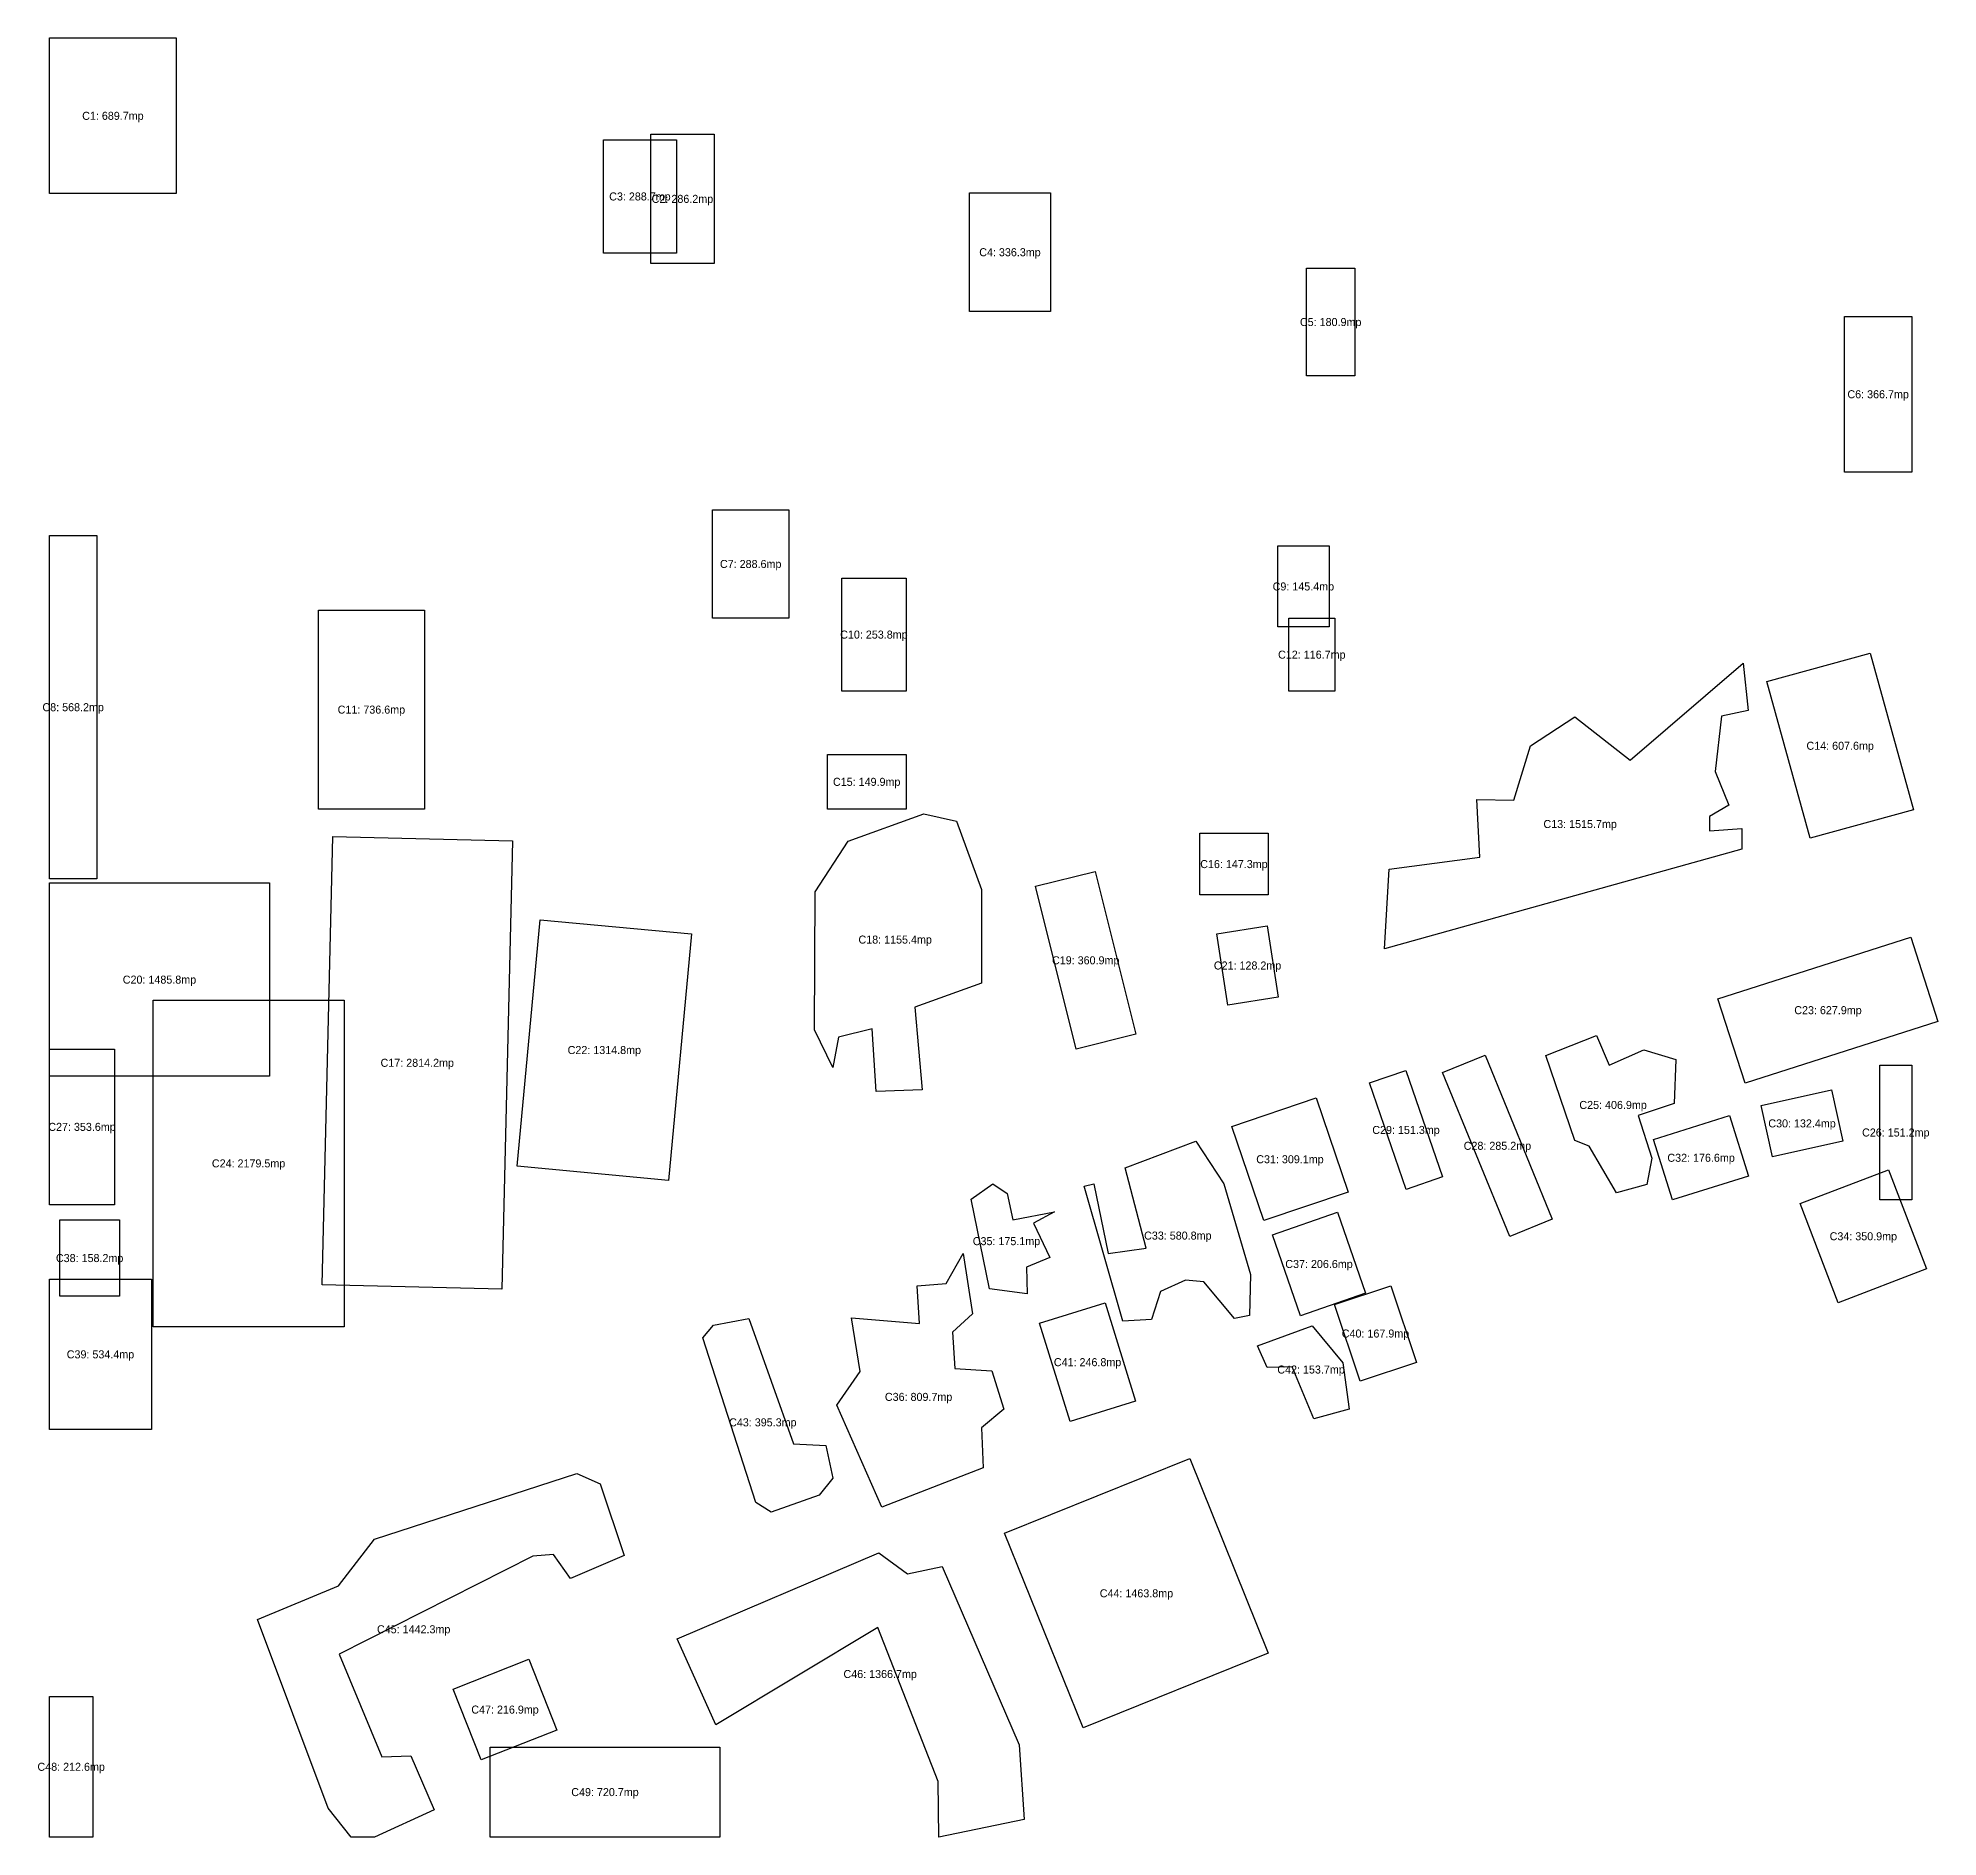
# Model space of a CAD drawing. Header units: metres. Extents: x 390528 to 390883, y 585537 to 585873.
import ezdxf
from ezdxf.enums import TextEntityAlignment as Align

# ---------------------------------------------------------------- set-up
doc = ezdxf.new("R2010")
doc.units = ezdxf.units.M
doc.layers.add('CONSTRUCTII', color=1, linetype='Continuous')
doc.layers.add('TEXTE', color=7, linetype='Continuous')

msp = doc.modelspace()

# ---------------------------------------------------------------- linework, layer by layer
at = {"layer": 'CONSTRUCTII', "color": 1}
for points in [[(390529.997, 585873.252), (390553.697, 585873.252), (390553.697, 585844.152), (390529.997, 585844.152), (390529.997, 585873.252)], [(390633.497, 585833.052), (390633.497, 585854.202), (390647.147, 585854.202), (390647.147, 585833.052), (390633.497, 585833.052)], [(390642.347, 585831.102), (390642.347, 585855.252), (390654.197, 585855.252), (390654.197, 585831.102), (390642.347, 585831.102)], [(390717.047, 585822.102), (390701.897, 585822.102), (390701.897, 585844.302), (390717.047, 585844.302), (390717.047, 585822.102)], [(390764.897, 585810.102), (390764.897, 585830.202), (390773.897, 585830.202), (390773.897, 585810.102), (390764.897, 585810.102)], [(390865.397, 585821.202), (390877.997, 585821.202), (390877.997, 585792.102), (390865.397, 585792.102), (390865.397, 585821.202)], [(390653.897, 585764.802), (390653.897, 585785.052), (390668.147, 585785.052), (390668.147, 585764.802), (390653.897, 585764.802)], [(390529.997, 585716.052), (390529.997, 585780.252), (390538.847, 585780.252), (390538.847, 585716.052), (390529.997, 585716.052)], [(390759.497, 585763.152), (390759.497, 585778.302), (390769.097, 585778.302), (390769.097, 585763.152), (390759.497, 585763.152)], [(390678.047, 585751.152), (390678.047, 585772.302), (390690.047, 585772.302), (390690.047, 585751.152), (390678.047, 585751.152)], [(390580.247, 585729.102), (390580.247, 585766.302), (390600.047, 585766.302), (390600.047, 585729.102), (390580.247, 585729.102)], [(390761.597, 585751.152), (390761.597, 585764.802), (390770.147, 585764.802), (390770.147, 585751.152), (390761.597, 585751.152)], [(390859.005, 585723.641), (390850.926, 585752.927), (390870.205, 585758.246), (390878.284, 585728.959), (390859.005, 585723.641)], [(390779.447, 585703.002), (390780.347, 585717.852), (390797.297, 585720.102), (390796.697, 585730.902), (390803.597, 585730.752), (390806.747, 585740.952), (390814.997, 585746.352), (390825.347, 585738.252), (390846.497, 585756.402), (390847.397, 585747.552), (390842.447, 585746.502), (390841.247, 585736.152), (390843.797, 585729.852), (390840.197, 585727.752), (390840.197, 585725.052), (390846.197, 585725.502), (390846.197, 585721.602), (390779.447, 585703.002)], [(390675.347, 585739.302), (390690.047, 585739.302), (390690.047, 585729.102), (390675.347, 585729.102), (390675.347, 585739.302)], [(390672.947, 585687.852), (390673.097, 585713.652), (390679.247, 585723.102), (390693.347, 585728.202), (390699.497, 585726.852), (390704.147, 585714.102), (390704.147, 585696.552), (390691.697, 585692.052), (390693.047, 585676.602), (390684.497, 585676.302), (390683.747, 585688.002), (390677.447, 585686.502), (390676.397, 585680.802), (390672.947, 585687.852)], [(390580.936, 585640.182), (390582.932, 585723.974), (390616.498, 585723.175), (390614.503, 585639.383), (390580.936, 585640.182)], [(390744.947, 585713.052), (390744.947, 585724.602), (390757.697, 585724.602), (390757.697, 585713.052), (390744.947, 585713.052)], [(390529.997, 585679.152), (390529.997, 585715.302), (390571.097, 585715.302), (390571.097, 585679.152), (390529.997, 585679.152)], [(390721.855, 585684.217), (390714.241, 585714.676), (390725.394, 585717.464), (390733.008, 585687.005), (390721.855, 585684.217)], [(390617.361, 585662.364), (390621.697, 585708.427), (390649.99, 585705.765), (390645.655, 585659.701), (390617.361, 585662.364)], [(390750.2, 585692.48), (390748.149, 585705.814), (390757.538, 585707.258), (390759.589, 585693.924), (390750.2, 585692.48)], [(390882.883, 585689.394), (390846.827, 585677.846), (390841.769, 585693.639), (390877.825, 585705.187), (390882.883, 585689.394)], [(390585.047, 585632.352), (390549.347, 585632.352), (390549.347, 585693.402), (390585.047, 585693.402), (390585.047, 585632.352)], [(390809.597, 585683.052), (390819.047, 585686.802), (390821.447, 585681.252), (390827.897, 585684.102), (390833.897, 585682.302), (390833.597, 585674.052), (390826.847, 585671.802), (390829.397, 585663.852), (390828.497, 585658.902), (390822.797, 585657.402), (390817.697, 585666.102), (390814.997, 585667.152), (390809.597, 585683.052)], [(390529.997, 585655.152), (390529.997, 585684.252), (390542.147, 585684.252), (390542.147, 585655.152), (390529.997, 585655.152)], [(390798.267, 585683.129), (390810.814, 585652.459), (390802.847, 585649.2), (390790.301, 585679.87), (390798.267, 585683.129)], [(390783.495, 585658.006), (390776.654, 585677.906), (390783.454, 585680.244), (390790.295, 585660.344), (390783.495, 585658.006)], [(390871.997, 585656.052), (390871.997, 585681.252), (390877.997, 585681.252), (390877.997, 585656.052), (390871.997, 585656.052)], [(390849.842, 585673.696), (390862.977, 585676.614), (390865.112, 585667.006), (390851.978, 585664.087), (390849.842, 585673.696)], [(390756.903, 585652.178), (390750.931, 585669.78), (390766.679, 585675.123), (390772.651, 585657.521), (390756.903, 585652.178)], [(390847.501, 585660.513), (390833.282, 585656.036), (390829.725, 585667.336), (390843.943, 585671.812), (390847.501, 585660.513)], [(390730.547, 585633.402), (390723.347, 585658.602), (390725.147, 585659.052), (390727.847, 585646.002), (390734.897, 585647.052), (390730.997, 585662.052), (390744.197, 585667.002), (390749.447, 585659.052), (390754.397, 585642.102), (390754.247, 585634.452), (390751.397, 585633.852), (390745.697, 585640.752), (390742.247, 585641.052), (390737.597, 585638.952), (390735.947, 585633.702), (390730.547, 585633.402)], [(390857.128, 585655.357), (390873.629, 585661.686), (390880.738, 585643.15), (390864.237, 585636.821), (390857.128, 585655.357)], [(390702.197, 585656.202), (390706.247, 585659.052), (390708.947, 585657.252), (390709.997, 585652.302), (390717.797, 585653.802), (390713.897, 585651.702), (390716.897, 585645.252), (390712.547, 585643.452), (390712.697, 585638.502), (390705.647, 585639.402), (390702.197, 585656.202)], [(390531.947, 585638.052), (390531.947, 585652.302), (390543.047, 585652.302), (390543.047, 585638.052), (390531.947, 585638.052)], [(390770.665, 585653.765), (390775.929, 585638.592), (390763.772, 585634.374), (390758.508, 585649.547), (390770.665, 585653.765)], [(390677.147, 585617.652), (390681.497, 585623.952), (390679.847, 585634.002), (390692.597, 585632.952), (390692.147, 585640.002), (390697.547, 585640.452), (390700.697, 585646.002), (390702.497, 585634.752), (390698.747, 585631.302), (390699.197, 585624.552), (390706.097, 585624.102), (390708.347, 585616.902), (390704.147, 585613.452), (390704.447, 585605.952), (390685.547, 585598.602), (390677.147, 585617.652)], [(390529.997, 585613.152), (390529.997, 585641.202), (390549.047, 585641.202), (390549.047, 585613.152), (390529.997, 585613.152)], [(390780.647, 585640.002), (390785.432, 585625.647), (390774.902, 585622.137), (390770.117, 585636.492), (390780.647, 585640.002)], [(390727.238, 585636.813), (390732.947, 585618.418), (390720.708, 585614.62), (390714.999, 585633.015), (390727.238, 585636.813)], [(390652.097, 585630.252), (390654.047, 585632.652), (390660.647, 585633.852), (390669.047, 585610.452), (390675.047, 585610.152), (390676.397, 585604.002), (390673.847, 585600.852), (390664.847, 585597.702), (390661.997, 585599.502), (390652.097, 585630.252)], [(390755.747, 585628.752), (390765.947, 585632.502), (390771.647, 585625.602), (390772.847, 585616.902), (390766.247, 585615.102), (390762.197, 585624.852), (390757.547, 585624.702), (390755.747, 585628.752)], [(390757.741, 585571.289), (390723.159, 585557.334), (390708.47, 585593.736), (390743.053, 585607.691), (390757.741, 585571.289)], [(390568.847, 585577.602), (390583.997, 585583.902), (390590.747, 585592.602), (390628.547, 585604.902), (390632.897, 585602.952), (390637.397, 585589.602), (390627.347, 585585.252), (390624.197, 585589.752), (390620.297, 585589.452), (390584.147, 585571.152), (390592.097, 585551.952), (390597.497, 585552.102), (390601.847, 585542.052), (390590.747, 585536.952), (390586.397, 585536.952), (390582.047, 585542.352), (390568.847, 585577.602)], [(390647.297, 585574.002), (390684.947, 585590.052), (390690.347, 585586.152), (390696.797, 585587.502), (390711.197, 585554.202), (390712.097, 585540.252), (390696.197, 585536.952), (390696.047, 585547.302), (390684.797, 585576.102), (390654.497, 585557.952), (390647.297, 585574.002)], [(390610.654, 585551.351), (390605.422, 585564.605), (390619.581, 585570.195), (390624.813, 585556.94), (390610.654, 585551.351)], [(390529.997, 585536.952), (390529.997, 585563.202), (390538.097, 585563.202), (390538.097, 585536.952), (390529.997, 585536.952)], [(390612.347, 585536.952), (390612.347, 585553.752), (390655.247, 585553.752), (390655.247, 585536.952), (390612.347, 585536.952)]]:
    msp.add_lwpolyline(points, close=True, dxfattribs=at)

# ---------------------------------------------------------------- texts
at = {"layer": 'TEXTE', "color": 7}
for s, p in [('C1: 689.7mp', (390541.847, 585858.702)), ('C3: 288.7mp', (390640.322, 585843.627)), ('C2: 286.2mp', (390648.272, 585843.177)), ('C4: 336.3mp', (390709.472, 585833.202)), ('C5: 180.9mp', (390769.397, 585820.152)), ('C6: 366.7mp', (390871.697, 585806.652)), ('C7: 288.6mp', (390661.022, 585774.927)), ('C9: 145.4mp', (390764.297, 585770.727)), ('C10: 253.8mp', (390684.047, 585761.727)), ('C12: 116.7mp', (390765.872, 585757.977)), ('C8: 568.2mp', (390534.422, 585748.152)), ('C11: 736.6mp', (390590.147, 585747.702)), ('C14: 607.6mp', (390864.605, 585740.943)), ('C15: 149.9mp', (390682.697, 585734.202)), ('C13: 1515.7mp', (390816.015, 585726.315)), ('C16: 147.3mp', (390751.322, 585718.827)), ('C18: 1155.4mp', (390688.02, 585704.712)), ('C19: 360.9mp', (390723.624, 585700.84)), ('C21: 128.2mp', (390753.869, 585699.869)), ('C20: 1485.8mp', (390550.547, 585697.227)), ('C23: 627.9mp', (390862.326, 585691.516)), ('C17: 2814.2mp', (390598.717, 585681.678)), ('C22: 1314.8mp', (390633.676, 585684.064)), ('C25: 406.9mp', (390822.169, 585673.8)), ('C27: 353.6mp', (390536.072, 585669.702)), ('C29: 151.3mp', (390783.475, 585669.125)), ('C30: 132.4mp', (390857.477, 585670.351)), ('C26: 151.2mp', (390874.997, 585668.652)), ('C28: 285.2mp', (390800.557, 585666.165)), ('C32: 176.6mp', (390838.613, 585663.924)), ('C24: 2179.5mp', (390567.197, 585662.877)), ('C31: 309.1mp', (390761.791, 585663.65)), ('C35: 175.1mp', (390708.819, 585648.341)), ('C33: 580.8mp', (390740.836, 585649.379)), ('C34: 350.9mp', (390868.933, 585649.253)), ('C38: 158.2mp', (390537.497, 585645.177)), ('C37: 206.6mp', (390767.219, 585644.069)), ('C40: 167.9mp', (390777.774, 585631.07)), ('C39: 534.4mp', (390539.522, 585627.177)), ('C41: 246.8mp', (390723.973, 585625.716)), ('C42: 153.7mp', (390765.728, 585624.34)), ('C36: 809.7mp', (390692.398, 585619.227)), ('C43: 395.3mp', (390663.29, 585614.466)), ('C44: 1463.8mp', (390733.106, 585582.512)), ('C45: 1442.3mp', (390598.048, 585575.785)), ('C46: 1366.7mp', (390685.218, 585567.421)), ('C47: 216.9mp', (390615.117, 585560.773)), ('C48: 212.6mp', (390534.047, 585550.077)), ('C49: 720.7mp', (390633.797, 585545.352))]:
    msp.add_text(s, height=1.5, dxfattribs=at).set_placement(p, align=Align.MIDDLE_CENTER)

doc.saveas('drawing.dxf')
